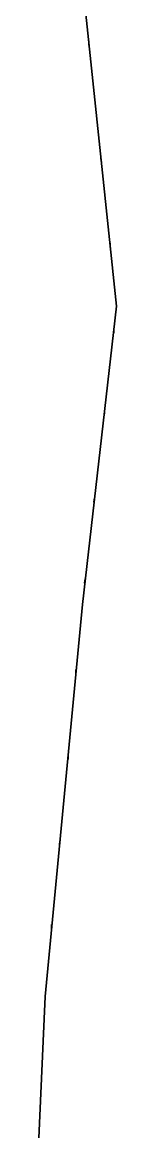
# Model space of a CAD drawing. Extents: x -14 to 5, y -77 to 101.
# Drawn here: x -11.03 to -9.78, y 35.96 to 51.47 of the extents above; entities that cross this region are included whole.
import ezdxf

# ---------------------------------------------------------------- set-up
doc = ezdxf.new("R2010")
doc.units = 0
doc.layers.add('RAILINGS', color=6, linetype='CONTINUOUS')

msp = doc.modelspace()

# ---------------------------------------------------------------- linework, layer by layer
at = {"layer": 'RAILINGS'}
for points in [[(-9.78, 47.5, 5.8), (-10.22, 51.67, 5.8), (-10.22, 51.67, 5.73), (-9.78, 47.5, 5.73)], [(-9.78, 47.5, 5.73), (-10.22, 51.67, 5.73), (-10.22, 51.67, 5.8), (-9.78, 47.5, 5.8)], [(-9.78, 47.5, 5.31), (-10.22, 51.67, 5.31), (-10.22, 51.67, 5.38), (-9.78, 47.5, 5.38)], [(-9.78, 47.5, 5.38), (-10.22, 51.67, 5.38), (-10.22, 51.67, 5.31), (-9.78, 47.5, 5.31)], [(-10.17, 51.15, 4.59), (-10.17, 51.15, 5.73), (-10.17, 51.21, 5.73), (-10.17, 51.21, 4.59)], [(-10.17, 51.21, 4.59), (-10.17, 51.21, 5.73), (-10.17, 51.15, 5.73), (-10.17, 51.15, 4.59)], [(-9.99, 49.51, 4.59), (-9.99, 49.51, 5.73), (-10, 49.57, 5.73), (-10, 49.57, 4.59)], [(-10, 49.57, 4.59), (-10, 49.57, 5.73), (-9.99, 49.51, 5.73), (-9.99, 49.51, 4.59)], [(-9.87, 48.32, 4.59), (-9.87, 48.32, 5.73), (-9.87, 48.38, 5.73), (-9.87, 48.38, 4.59)], [(-9.87, 48.38, 4.59), (-9.87, 48.38, 5.73), (-9.87, 48.32, 5.73), (-9.87, 48.32, 4.59)], [(-10.26, 43.33, 5.73), (-9.78, 47.5, 5.73), (-9.78, 47.5, 5.8), (-10.26, 43.33, 5.8)], [(-10.26, 43.33, 5.8), (-9.78, 47.5, 5.8), (-9.78, 47.5, 5.73), (-10.26, 43.33, 5.73)], [(-10.26, 43.33, 5.38), (-9.78, 47.5, 5.38), (-9.78, 47.5, 5.31), (-10.26, 43.33, 5.31)], [(-10.26, 43.33, 5.31), (-9.78, 47.5, 5.31), (-9.78, 47.5, 5.38), (-10.26, 43.33, 5.38)], [(-9.82, 47.19, 4.59), (-9.82, 47.19, 5.73), (-9.82, 47.13, 5.73), (-9.82, 47.13, 4.59)], [(-9.82, 47.13, 4.59), (-9.82, 47.13, 5.73), (-9.82, 47.19, 5.73), (-9.82, 47.19, 4.59)], [(-9.95, 46.01, 4.59), (-9.95, 46.01, 5.73), (-9.96, 45.95, 5.73), (-9.96, 45.95, 4.59)], [(-9.96, 45.95, 4.59), (-9.96, 45.95, 5.73), (-9.95, 46.01, 5.73), (-9.95, 46.01, 4.59)], [(-10.09, 44.82, 4.59), (-10.09, 44.82, 5.73), (-10.1, 44.76, 5.73), (-10.1, 44.76, 4.59)], [(-10.1, 44.76, 4.59), (-10.1, 44.76, 5.73), (-10.09, 44.82, 5.73), (-10.09, 44.82, 4.59)], [(-10.22, 43.69, 4.59), (-10.22, 43.69, 5.73), (-10.23, 43.63, 5.73), (-10.23, 43.63, 4.59)], [(-10.23, 43.63, 4.59), (-10.23, 43.63, 5.73), (-10.22, 43.69, 5.73), (-10.22, 43.69, 4.59)], [(-10.78, 37.85, 5.8), (-10.26, 43.33, 5.8), (-10.26, 43.33, 5.73), (-10.78, 37.85, 5.73)], [(-10.78, 37.85, 5.73), (-10.26, 43.33, 5.73), (-10.26, 43.33, 5.8), (-10.78, 37.85, 5.8)], [(-10.78, 37.85, 5.31), (-10.26, 43.33, 5.31), (-10.26, 43.33, 5.38), (-10.78, 37.85, 5.38)], [(-10.78, 37.85, 5.38), (-10.26, 43.33, 5.38), (-10.26, 43.33, 5.31), (-10.78, 37.85, 5.31)], [(-10.35, 42.42, 4.59), (-10.35, 42.42, 5.73), (-10.35, 42.36, 5.73), (-10.35, 42.36, 4.59)], [(-10.35, 42.36, 4.59), (-10.35, 42.36, 5.73), (-10.35, 42.42, 5.73), (-10.35, 42.42, 4.59)], [(-10.46, 41.23, 4.59), (-10.46, 41.23, 5.73), (-10.46, 41.17, 5.73), (-10.46, 41.17, 4.59)], [(-10.46, 41.17, 4.59), (-10.46, 41.17, 5.73), (-10.46, 41.23, 5.73), (-10.46, 41.23, 4.59)], [(-10.58, 39.98, 4.59), (-10.58, 39.98, 5.73), (-10.57, 40.04, 5.73), (-10.57, 40.04, 4.59)], [(-10.57, 40.04, 4.59), (-10.57, 40.04, 5.73), (-10.58, 39.98, 5.73), (-10.58, 39.98, 4.59)], [(-10.69, 38.8, 4.59), (-10.69, 38.8, 5.73), (-10.69, 38.86, 5.73), (-10.69, 38.86, 4.59)], [(-10.69, 38.86, 4.59), (-10.69, 38.86, 5.73), (-10.69, 38.8, 5.73), (-10.69, 38.8, 4.59)], [(-11.03, 32.33, 5.73), (-10.78, 37.85, 5.73), (-10.78, 37.85, 5.8), (-11.03, 32.33, 5.8)], [(-11.03, 32.33, 5.8), (-10.78, 37.85, 5.8), (-10.78, 37.85, 5.73), (-11.03, 32.33, 5.73)], [(-11.03, 32.33, 5.38), (-10.78, 37.85, 5.38), (-10.78, 37.85, 5.31), (-11.03, 32.33, 5.31)], [(-11.03, 32.33, 5.31), (-10.78, 37.85, 5.31), (-10.78, 37.85, 5.38), (-11.03, 32.33, 5.38)], [(-10.79, 37.61, 4.59), (-10.79, 37.61, 5.73), (-10.79, 37.67, 5.73), (-10.79, 37.67, 4.59)], [(-10.79, 37.67, 4.59), (-10.79, 37.67, 5.73), (-10.79, 37.61, 5.73), (-10.79, 37.61, 4.59)], [(-10.84, 36.48, 4.59), (-10.84, 36.48, 5.73), (-10.84, 36.54, 5.73), (-10.84, 36.54, 4.59)], [(-10.84, 36.54, 4.59), (-10.84, 36.54, 5.73), (-10.84, 36.48, 5.73), (-10.84, 36.48, 4.59)]]:
    msp.add_3dface(points, dxfattribs=at)

doc.saveas('drawing.dxf')
